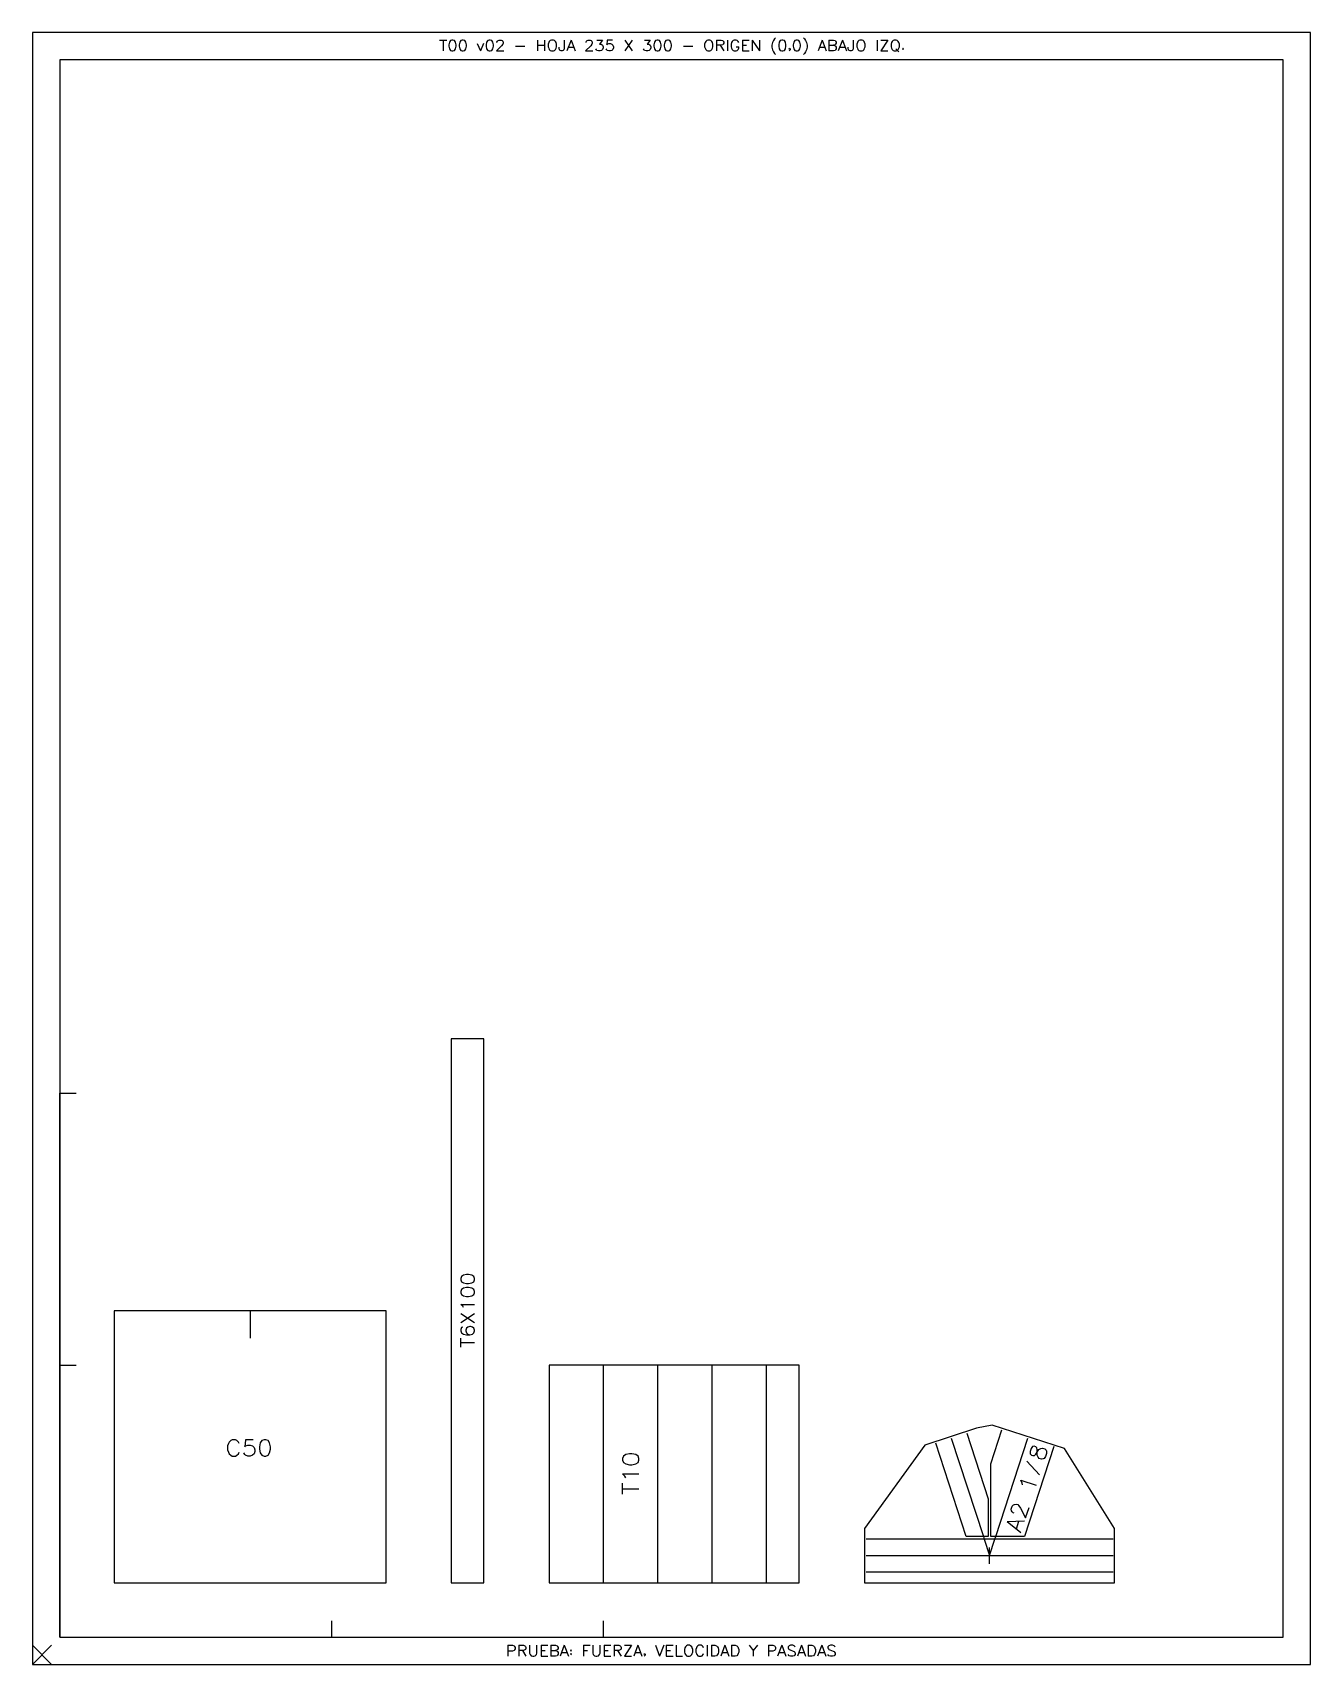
# Model space of a CAD drawing. Extents: x 0 to 235, y 0 to 300.
import ezdxf

# ---------------------------------------------------------------- set-up
doc = ezdxf.new("R2010")
doc.units = 0
for name, color, linetype in [('CORTE', 1, 'Continuous'), ('EJE', 4, 'Continuous'), ('PLIEGUE', 3, 'Continuous'), ('RANURA', 6, 'Continuous'), ('REFERENCIA', 8, 'Continuous'), ('ROTULO', 5, 'Continuous')]:
    doc.layers.add(name, color=color, linetype=linetype)

msp = doc.modelspace()

# ---------------------------------------------------------------- linework, layer by layer
at = {"layer": 'CORTE', "color": 1, "linetype": 'CONTINUOUS'}
for points in [[(83, 15), (83, 115), (77, 115), (77, 15)], [(65, 15), (65, 65), (15, 65), (15, 15)], [(141, 15), (141, 55), (95, 55), (95, 15)], [(153, 15), (199, 15), (199, 25), (189.8, 39.7), (176.5, 44), (173.6, 43.4), (164.1, 40.3), (153, 25)]]:
    msp.add_lwpolyline(points, close=True, dxfattribs=at)
at = {"layer": 'EJE', "color": 4, "linetype": 'CONTINUOUS'}
for p, q in [((168.9597, 41.5702), (174.8576, 23.5)), ((177.1424, 23.5), (183.0403, 41.5702)), ((175.0208, 23), (153.3, 23)), ((174.8576, 23.5), (175.0208, 23)), ((176.9792, 23), (175.0208, 23)), ((175.0208, 23), (176, 20)), ((176, 20), (176.9792, 23)), ((176, 20), (176, 21.5)), ((176.9792, 23), (177.1424, 23.5)), ((198.7, 23), (176.9792, 23)), ((176, 18.5), (176, 20)), ((153.3, 17), (198.7, 17))]:
    msp.add_line(p, q, dxfattribs=at)
for points in [[(171.8117, 42.5009), (175.75, 30.4346), (175.75, 23.5), (174.8576, 23.5)], [(177.1424, 23.5), (176.25, 23.5), (176.25, 36.8804), (178.2827, 43.1083)], [(174.8576, 23.5), (171.7019, 23.5), (166.1077, 40.6396)], [(187.7978, 40.032), (182.4019, 23.5), (177.1424, 23.5)], [(153.3, 20), (174.5, 20), (176, 20)], [(176, 20), (177.5, 20), (198.7, 20)]]:
    msp.add_lwpolyline(points, dxfattribs=at)
at = {"layer": 'PLIEGUE', "color": 3, "linetype": 'CONTINUOUS'}
for p, q in [((105, 15), (105, 55)), ((115, 15), (115, 55)), ((125, 15), (125, 55)), ((135, 15), (135, 55))]:
    msp.add_line(p, q, dxfattribs=at)
at = {"layer": 'RANURA', "color": 6, "linetype": 'CONTINUOUS'}
msp.add_line((40, 65), (40, 60), dxfattribs=at)
at = {"layer": 'REFERENCIA', "color": 8, "linetype": 'CONTINUOUS'}
for p, q in [((74.8333, 298.6429), (76.1667, 298.6429)), ((75.5, 298.6429), (75.5, 296.6429)), ((81.7857, 297.9762), (82.3571, 296.6429)), ((82.9286, 297.9762), (82.3571, 296.6429)), ((88.8333, 297.5), (90.5476, 297.5)), ((92.8333, 298.6429), (92.8333, 296.6429)), ((92.8333, 297.6905), (94.1667, 297.6905)), ((94.1667, 298.6429), (94.1667, 296.6429)), ((99.0238, 298.6429), (98.2619, 296.6429)), ((98.5476, 297.3095), (99.5, 297.3095)), ((99.0238, 298.6429), (99.7857, 296.6429)), ((108.9286, 298.6429), (110.2619, 296.6429)), ((110.2619, 298.6429), (108.9286, 296.6429)), ((119.6905, 297.5), (121.4048, 297.5)), ((125.7857, 298.6429), (125.7857, 296.6429)), ((126.4524, 297.6905), (127.119, 296.6429)), ((127.7857, 298.6429), (127.7857, 296.6429)), ((129.4048, 297.4048), (129.881, 297.4048)), ((130.5476, 298.6429), (130.5476, 296.6429)), ((130.5476, 298.6429), (131.7857, 298.6429)), ((130.5476, 297.6905), (131.3095, 297.6905)), ((132.3571, 298.6429), (132.3571, 296.6429)), ((132.3571, 298.6429), (133.6905, 296.6429)), ((133.6905, 298.6429), (133.6905, 296.6429)), ((145.2143, 298.6429), (144.4524, 296.6429)), ((144.7381, 297.3095), (145.6905, 297.3095)), ((145.2143, 298.6429), (145.9762, 296.6429)), ((146.4524, 298.6429), (146.4524, 296.6429)), ((148.9286, 298.6429), (148.1667, 296.6429)), ((148.4524, 297.3095), (149.4048, 297.3095)), ((148.9286, 298.6429), (149.6905, 296.6429)), ((155.3095, 298.6429), (155.3095, 296.6429)), ((157.3095, 298.6429), (155.9762, 296.6429)), ((155.9762, 298.6429), (157.3095, 298.6429)), ((158.7381, 297.0238), (159.3095, 296.4524)), ((130.5476, 296.6429), (131.7857, 296.6429)), ((155.9762, 296.6429), (157.3095, 296.6429)), ((0, 0), (3.5, 3.5)), ((0, 3.5), (3.5, 0)), ((87.4048, 3.5), (87.4048, 1.5)), ((89.4048, 3.5), (89.4048, 1.5)), ((93.5, 3.5), (93.5, 1.5)), ((93.5, 3.5), (94.7381, 3.5)), ((95.3095, 3.5), (95.3095, 1.5)), ((97.7857, 3.5), (97.0238, 1.5)), ((97.7857, 3.5), (98.5476, 1.5)), ((101.3095, 3.5), (101.3095, 1.5)), ((101.3095, 3.5), (102.5476, 3.5)), ((105.119, 3.5), (105.119, 1.5)), ((105.119, 3.5), (106.3571, 3.5)), ((106.9286, 3.5), (106.9286, 1.5)), ((110.1667, 3.5), (108.8333, 1.5)), ((108.8333, 3.5), (110.1667, 3.5)), ((111.3095, 3.5), (110.5476, 1.5)), ((111.3095, 3.5), (112.0714, 1.5)), ((114.5476, 3.5), (115.3095, 1.5)), ((116.0714, 3.5), (115.3095, 1.5)), ((116.5476, 3.5), (116.5476, 1.5)), ((116.5476, 3.5), (117.7857, 3.5)), ((118.3571, 3.5), (118.3571, 1.5)), ((124.0714, 3.5), (124.0714, 1.5)), ((124.8333, 3.5), (124.8333, 1.5)), ((127.3095, 3.5), (126.5476, 1.5)), ((127.3095, 3.5), (128.0714, 1.5)), ((128.5476, 3.5), (128.5476, 1.5)), ((133.3095, 3.5), (132.5476, 2.5476)), ((135.3095, 3.5), (135.3095, 1.5)), ((137.7857, 3.5), (137.0238, 1.5)), ((137.7857, 3.5), (138.5476, 1.5)), ((141.4048, 3.5), (140.6429, 1.5)), ((141.4048, 3.5), (142.1667, 1.5)), ((142.6429, 3.5), (142.6429, 1.5)), ((145.119, 3.5), (144.3571, 1.5)), ((145.119, 3.5), (145.881, 1.5)), ((90.0714, 2.5476), (90.7381, 1.5)), ((93.5, 2.5476), (94.2619, 2.5476)), ((93.5, 1.5), (94.7381, 1.5)), ((97.3095, 2.1667), (98.2619, 2.1667)), ((101.3095, 2.5476), (102.0714, 2.5476)), ((105.119, 2.5476), (105.881, 2.5476)), ((105.119, 1.5), (106.3571, 1.5)), ((107.5952, 2.5476), (108.2619, 1.5)), ((108.8333, 1.5), (110.1667, 1.5)), ((110.8333, 2.1667), (111.7857, 2.1667)), ((116.5476, 2.5476), (117.3095, 2.5476)), ((116.5476, 1.5), (117.7857, 1.5)), ((118.3571, 1.5), (119.5, 1.5)), ((126.8333, 2.1667), (127.7857, 2.1667)), ((137.3095, 2.1667), (138.2619, 2.1667)), ((140.9286, 2.1667), (141.881, 2.1667)), ((144.6429, 2.1667), (145.5952, 2.1667))]:
    msp.add_line(p, q, dxfattribs=at)
for points in [[(0, 0), (235, 0), (235, 300), (0, 300), (0, 0)], [(77.119, 298.6429), (76.8333, 298.5476), (76.6429, 298.2619), (76.5476, 297.7857), (76.5476, 297.5), (76.6429, 297.0238), (76.8333, 296.7381), (77.119, 296.6429), (77.3095, 296.6429), (77.5952, 296.7381), (77.7857, 297.0238), (77.881, 297.5), (77.881, 297.7857), (77.7857, 298.2619), (77.5952, 298.5476), (77.3095, 298.6429), (77.119, 298.6429)], [(79.0238, 298.6429), (78.7381, 298.5476), (78.5476, 298.2619), (78.4524, 297.7857), (78.4524, 297.5), (78.5476, 297.0238), (78.7381, 296.7381), (79.0238, 296.6429), (79.2143, 296.6429), (79.5, 296.7381), (79.6905, 297.0238), (79.7857, 297.5), (79.7857, 297.7857), (79.6905, 298.2619), (79.5, 298.5476), (79.2143, 298.6429), (79.0238, 298.6429)], [(83.9762, 298.6429), (83.6905, 298.5476), (83.5, 298.2619), (83.4048, 297.7857), (83.4048, 297.5), (83.5, 297.0238), (83.6905, 296.7381), (83.9762, 296.6429), (84.1667, 296.6429), (84.4524, 296.7381), (84.6429, 297.0238), (84.7381, 297.5), (84.7381, 297.7857), (84.6429, 298.2619), (84.4524, 298.5476), (84.1667, 298.6429), (83.9762, 298.6429)], [(85.4048, 298.1667), (85.4048, 298.2619), (85.5, 298.4524), (85.5952, 298.5476), (85.7857, 298.6429), (86.1667, 298.6429), (86.3571, 298.5476), (86.4524, 298.4524), (86.5476, 298.2619), (86.5476, 298.0714), (86.4524, 297.881), (86.2619, 297.5952), (85.3095, 296.6429), (86.6429, 296.6429)], [(95.4048, 298.6429), (95.2143, 298.5476), (95.0238, 298.3571), (94.9286, 298.1667), (94.8333, 297.881), (94.8333, 297.4048), (94.9286, 297.119), (95.0238, 296.9286), (95.2143, 296.7381), (95.4048, 296.6429), (95.7857, 296.6429), (95.9762, 296.7381), (96.1667, 296.9286), (96.2619, 297.119), (96.3571, 297.4048), (96.3571, 297.881), (96.2619, 298.1667), (96.1667, 298.3571), (95.9762, 298.5476), (95.7857, 298.6429), (95.4048, 298.6429)], [(97.7857, 298.6429), (97.7857, 297.119), (97.6905, 296.8333), (97.5952, 296.7381), (97.4048, 296.6429), (97.2143, 296.6429), (97.0238, 296.7381), (96.9286, 296.8333), (96.8333, 297.119), (96.8333, 297.3095)], [(101.7857, 298.1667), (101.7857, 298.2619), (101.881, 298.4524), (101.9762, 298.5476), (102.1667, 298.6429), (102.5476, 298.6429), (102.7381, 298.5476), (102.8333, 298.4524), (102.9286, 298.2619), (102.9286, 298.0714), (102.8333, 297.881), (102.6429, 297.5952), (101.6905, 296.6429), (103.0238, 296.6429)], [(103.7857, 298.6429), (104.8333, 298.6429), (104.2619, 297.881), (104.5476, 297.881), (104.7381, 297.7857), (104.8333, 297.6905), (104.9286, 297.4048), (104.9286, 297.2143), (104.8333, 296.9286), (104.6429, 296.7381), (104.3571, 296.6429), (104.0714, 296.6429), (103.7857, 296.7381), (103.6905, 296.8333), (103.5952, 297.0238)], [(106.6429, 298.6429), (105.6905, 298.6429), (105.5952, 297.7857), (105.6905, 297.881), (105.9762, 297.9762), (106.2619, 297.9762), (106.5476, 297.881), (106.7381, 297.6905), (106.8333, 297.4048), (106.8333, 297.2143), (106.7381, 296.9286), (106.5476, 296.7381), (106.2619, 296.6429), (105.9762, 296.6429), (105.6905, 296.7381), (105.5952, 296.8333), (105.5, 297.0238)], [(112.5476, 298.6429), (113.5952, 298.6429), (113.0238, 297.881), (113.3095, 297.881), (113.5, 297.7857), (113.5952, 297.6905), (113.6905, 297.4048), (113.6905, 297.2143), (113.5952, 296.9286), (113.4048, 296.7381), (113.119, 296.6429), (112.8333, 296.6429), (112.5476, 296.7381), (112.4524, 296.8333), (112.3571, 297.0238)], [(114.8333, 298.6429), (114.5476, 298.5476), (114.3571, 298.2619), (114.2619, 297.7857), (114.2619, 297.5), (114.3571, 297.0238), (114.5476, 296.7381), (114.8333, 296.6429), (115.0238, 296.6429), (115.3095, 296.7381), (115.5, 297.0238), (115.5952, 297.5), (115.5952, 297.7857), (115.5, 298.2619), (115.3095, 298.5476), (115.0238, 298.6429), (114.8333, 298.6429)], [(116.7381, 298.6429), (116.4524, 298.5476), (116.2619, 298.2619), (116.1667, 297.7857), (116.1667, 297.5), (116.2619, 297.0238), (116.4524, 296.7381), (116.7381, 296.6429), (116.9286, 296.6429), (117.2143, 296.7381), (117.4048, 297.0238), (117.5, 297.5), (117.5, 297.7857), (117.4048, 298.2619), (117.2143, 298.5476), (116.9286, 298.6429), (116.7381, 298.6429)], [(124.1667, 298.6429), (123.9762, 298.5476), (123.7857, 298.3571), (123.6905, 298.1667), (123.5952, 297.881), (123.5952, 297.4048), (123.6905, 297.119), (123.7857, 296.9286), (123.9762, 296.7381), (124.1667, 296.6429), (124.5476, 296.6429), (124.7381, 296.7381), (124.9286, 296.9286), (125.0238, 297.119), (125.119, 297.4048), (125.119, 297.881), (125.0238, 298.1667), (124.9286, 298.3571), (124.7381, 298.5476), (124.5476, 298.6429), (124.1667, 298.6429)], [(125.7857, 298.6429), (126.6429, 298.6429), (126.9286, 298.5476), (127.0238, 298.4524), (127.119, 298.2619), (127.119, 298.0714), (127.0238, 297.881), (126.9286, 297.7857), (126.6429, 297.6905), (125.7857, 297.6905)], [(129.881, 298.1667), (129.7857, 298.3571), (129.5952, 298.5476), (129.4048, 298.6429), (129.0238, 298.6429), (128.8333, 298.5476), (128.6429, 298.3571), (128.5476, 298.1667), (128.4524, 297.881), (128.4524, 297.4048), (128.5476, 297.119), (128.6429, 296.9286), (128.8333, 296.7381), (129.0238, 296.6429), (129.4048, 296.6429), (129.5952, 296.7381), (129.7857, 296.9286), (129.881, 297.119), (129.881, 297.4048)], [(136.6429, 299.0238), (136.4524, 298.8333), (136.2619, 298.5476), (136.0714, 298.1667), (135.9762, 297.6905), (135.9762, 297.3095), (136.0714, 296.8333), (136.2619, 296.4524), (136.4524, 296.1667), (136.6429, 295.9762)], [(137.7857, 298.6429), (137.5, 298.5476), (137.3095, 298.2619), (137.2143, 297.7857), (137.2143, 297.5), (137.3095, 297.0238), (137.5, 296.7381), (137.7857, 296.6429), (137.9762, 296.6429), (138.2619, 296.7381), (138.4524, 297.0238), (138.5476, 297.5), (138.5476, 297.7857), (138.4524, 298.2619), (138.2619, 298.5476), (137.9762, 298.6429), (137.7857, 298.6429)], [(139.3095, 297.0238), (139.2143, 296.9286), (139.119, 297.0238), (139.2143, 297.119), (139.3095, 297.0238), (139.3095, 296.8333), (139.119, 296.6429)], [(140.4524, 298.6429), (140.1667, 298.5476), (139.9762, 298.2619), (139.881, 297.7857), (139.881, 297.5), (139.9762, 297.0238), (140.1667, 296.7381), (140.4524, 296.6429), (140.6429, 296.6429), (140.9286, 296.7381), (141.119, 297.0238), (141.2143, 297.5), (141.2143, 297.7857), (141.119, 298.2619), (140.9286, 298.5476), (140.6429, 298.6429), (140.4524, 298.6429)], [(141.7857, 299.0238), (141.9762, 298.8333), (142.1667, 298.5476), (142.3571, 298.1667), (142.4524, 297.6905), (142.4524, 297.3095), (142.3571, 296.8333), (142.1667, 296.4524), (141.9762, 296.1667), (141.7857, 295.9762)], [(146.4524, 298.6429), (147.3095, 298.6429), (147.5952, 298.5476), (147.6905, 298.4524), (147.7857, 298.2619), (147.7857, 298.0714), (147.6905, 297.881), (147.5952, 297.7857), (147.3095, 297.6905)], [(146.4524, 297.6905), (147.3095, 297.6905), (147.5952, 297.5952), (147.6905, 297.5), (147.7857, 297.3095), (147.7857, 297.0238), (147.6905, 296.8333), (147.5952, 296.7381), (147.3095, 296.6429), (146.4524, 296.6429)], [(150.9286, 298.6429), (150.9286, 297.119), (150.8333, 296.8333), (150.7381, 296.7381), (150.5476, 296.6429), (150.3571, 296.6429), (150.1667, 296.7381), (150.0714, 296.8333), (149.9762, 297.119), (149.9762, 297.3095)], [(152.1667, 298.6429), (151.9762, 298.5476), (151.7857, 298.3571), (151.6905, 298.1667), (151.5952, 297.881), (151.5952, 297.4048), (151.6905, 297.119), (151.7857, 296.9286), (151.9762, 296.7381), (152.1667, 296.6429), (152.5476, 296.6429), (152.7381, 296.7381), (152.9286, 296.9286), (153.0238, 297.119), (153.119, 297.4048), (153.119, 297.881), (153.0238, 298.1667), (152.9286, 298.3571), (152.7381, 298.5476), (152.5476, 298.6429), (152.1667, 298.6429)], [(158.4524, 298.6429), (158.2619, 298.5476), (158.0714, 298.3571), (157.9762, 298.1667), (157.881, 297.881), (157.881, 297.4048), (157.9762, 297.119), (158.0714, 296.9286), (158.2619, 296.7381), (158.4524, 296.6429), (158.8333, 296.6429), (159.0238, 296.7381), (159.2143, 296.9286), (159.3095, 297.119), (159.4048, 297.4048), (159.4048, 297.881), (159.3095, 298.1667), (159.2143, 298.3571), (159.0238, 298.5476), (158.8333, 298.6429), (158.4524, 298.6429)], [(160.0714, 297.119), (159.9762, 297.0238), (160.0714, 296.9286), (160.1667, 297.0238), (160.0714, 297.119)], [(5, 5), (230, 5), (230, 295), (5, 295), (5, 5)], [(87.4048, 3.5), (88.2619, 3.5), (88.5476, 3.4048), (88.6429, 3.3095), (88.7381, 3.119), (88.7381, 2.8333), (88.6429, 2.6429), (88.5476, 2.5476), (88.2619, 2.4524), (87.4048, 2.4524)], [(89.4048, 3.5), (90.2619, 3.5), (90.5476, 3.4048), (90.6429, 3.3095), (90.7381, 3.119), (90.7381, 2.9286), (90.6429, 2.7381), (90.5476, 2.6429), (90.2619, 2.5476), (89.4048, 2.5476)], [(91.4048, 3.5), (91.4048, 2.0714), (91.5, 1.7857), (91.6905, 1.5952), (91.9762, 1.5), (92.1667, 1.5), (92.4524, 1.5952), (92.6429, 1.7857), (92.7381, 2.0714), (92.7381, 3.5)], [(95.3095, 3.5), (96.1667, 3.5), (96.4524, 3.4048), (96.5476, 3.3095), (96.6429, 3.119), (96.6429, 2.9286), (96.5476, 2.7381), (96.4524, 2.6429), (96.1667, 2.5476)], [(103.0238, 3.5), (103.0238, 2.0714), (103.119, 1.7857), (103.3095, 1.5952), (103.5952, 1.5), (103.7857, 1.5), (104.0714, 1.5952), (104.2619, 1.7857), (104.3571, 2.0714), (104.3571, 3.5)], [(106.9286, 3.5), (107.7857, 3.5), (108.0714, 3.4048), (108.1667, 3.3095), (108.2619, 3.119), (108.2619, 2.9286), (108.1667, 2.7381), (108.0714, 2.6429), (107.7857, 2.5476), (106.9286, 2.5476)], [(120.4524, 3.5), (120.2619, 3.4048), (120.0714, 3.2143), (119.9762, 3.0238), (119.881, 2.7381), (119.881, 2.2619), (119.9762, 1.9762), (120.0714, 1.7857), (120.2619, 1.5952), (120.4524, 1.5), (120.8333, 1.5), (121.0238, 1.5952), (121.2143, 1.7857), (121.3095, 1.9762), (121.4048, 2.2619), (121.4048, 2.7381), (121.3095, 3.0238), (121.2143, 3.2143), (121.0238, 3.4048), (120.8333, 3.5), (120.4524, 3.5)], [(123.4048, 3.0238), (123.3095, 3.2143), (123.119, 3.4048), (122.9286, 3.5), (122.5476, 3.5), (122.3571, 3.4048), (122.1667, 3.2143), (122.0714, 3.0238), (121.9762, 2.7381), (121.9762, 2.2619), (122.0714, 1.9762), (122.1667, 1.7857), (122.3571, 1.5952), (122.5476, 1.5), (122.9286, 1.5), (123.119, 1.5952), (123.3095, 1.7857), (123.4048, 1.9762)], [(124.8333, 3.5), (125.5, 3.5), (125.7857, 3.4048), (125.9762, 3.2143), (126.0714, 3.0238), (126.1667, 2.7381), (126.1667, 2.2619), (126.0714, 1.9762), (125.9762, 1.7857), (125.7857, 1.5952), (125.5, 1.5), (124.8333, 1.5)], [(128.5476, 3.5), (129.2143, 3.5), (129.5, 3.4048), (129.6905, 3.2143), (129.7857, 3.0238), (129.881, 2.7381), (129.881, 2.2619), (129.7857, 1.9762), (129.6905, 1.7857), (129.5, 1.5952), (129.2143, 1.5), (128.5476, 1.5)], [(131.7857, 3.5), (132.5476, 2.5476), (132.5476, 1.5)], [(135.3095, 3.5), (136.1667, 3.5), (136.4524, 3.4048), (136.5476, 3.3095), (136.6429, 3.119), (136.6429, 2.8333), (136.5476, 2.6429), (136.4524, 2.5476), (136.1667, 2.4524), (135.3095, 2.4524)], [(140.2619, 3.2143), (140.0714, 3.4048), (139.7857, 3.5), (139.4048, 3.5), (139.119, 3.4048), (138.9286, 3.2143), (138.9286, 3.0238), (139.0238, 2.8333), (139.119, 2.7381), (139.3095, 2.6429), (139.881, 2.4524), (140.0714, 2.3571), (140.1667, 2.2619), (140.2619, 2.0714), (140.2619, 1.7857), (140.0714, 1.5952), (139.7857, 1.5), (139.4048, 1.5), (139.119, 1.5952), (138.9286, 1.7857)], [(142.6429, 3.5), (143.3095, 3.5), (143.5952, 3.4048), (143.7857, 3.2143), (143.881, 3.0238), (143.9762, 2.7381), (143.9762, 2.2619), (143.881, 1.9762), (143.7857, 1.7857), (143.5952, 1.5952), (143.3095, 1.5), (142.6429, 1.5)], [(147.5952, 3.2143), (147.4048, 3.4048), (147.119, 3.5), (146.7381, 3.5), (146.4524, 3.4048), (146.2619, 3.2143), (146.2619, 3.0238), (146.3571, 2.8333), (146.4524, 2.7381), (146.6429, 2.6429), (147.2143, 2.4524), (147.4048, 2.3571), (147.5, 2.2619), (147.5952, 2.0714), (147.5952, 1.7857), (147.4048, 1.5952), (147.119, 1.5), (146.7381, 1.5), (146.4524, 1.5952), (146.2619, 1.7857)], [(95.3095, 2.5476), (96.1667, 2.5476), (96.4524, 2.4524), (96.5476, 2.3571), (96.6429, 2.1667), (96.6429, 1.881), (96.5476, 1.6905), (96.4524, 1.5952), (96.1667, 1.5), (95.3095, 1.5)], [(99.0238, 2.6429), (98.9286, 2.5476), (99.0238, 2.4524), (99.119, 2.5476), (99.0238, 2.6429)], [(99.0238, 1.9762), (98.9286, 1.881), (99.0238, 1.7857), (99.119, 1.881), (99.0238, 1.9762)], [(112.6429, 1.881), (112.5476, 1.7857), (112.4524, 1.881), (112.5476, 1.9762), (112.6429, 1.881), (112.6429, 1.6905), (112.4524, 1.5)]]:
    msp.add_lwpolyline(points, dxfattribs=at)
at = {"layer": 'ROTULO', "color": 5, "linetype": 'CONTINUOUS'}
for p, q in [((5, 5), (5, 105)), ((5, 105), (8, 105)), ((78.75, 62.8571), (81.25, 64.5238)), ((78.75, 64.5238), (81.25, 62.8571)), ((78.75, 58.3333), (78.75, 60)), ((78.75, 59.1667), (81.25, 59.1667)), ((5, 55), (8, 55)), ((182.8811, 37.3828), (185.2011, 34.8223)), ((108.5, 31.2857), (108.5, 33.2857)), ((108.5, 32.2857), (111.5, 32.2857)), ((179.2464, 26.2467), (182.4529, 26.4023)), ((179.2464, 26.2467), (181.7437, 24.2294)), ((180.9261, 24.9471), (181.3693, 26.3052)), ((55, 5), (55, 8)), ((105, 5), (105, 8)), ((5, 5), (105, 5))]:
    msp.add_line(p, q, dxfattribs=at)
for points in [[(78.75, 70.7143), (78.869, 70.3571), (79.2262, 70.119), (79.8214, 70), (80.1786, 70), (80.7738, 70.119), (81.131, 70.3571), (81.25, 70.7143), (81.25, 70.9524), (81.131, 71.3095), (80.7738, 71.5476), (80.1786, 71.6667), (79.8214, 71.6667), (79.2262, 71.5476), (78.869, 71.3095), (78.75, 70.9524), (78.75, 70.7143)], [(78.75, 68.3333), (78.869, 67.9762), (79.2262, 67.7381), (79.8214, 67.619), (80.1786, 67.619), (80.7738, 67.7381), (81.131, 67.9762), (81.25, 68.3333), (81.25, 68.5714), (81.131, 68.9286), (80.7738, 69.1667), (80.1786, 69.2857), (79.8214, 69.2857), (79.2262, 69.1667), (78.869, 68.9286), (78.75, 68.5714), (78.75, 68.3333)], [(79.2262, 65.5952), (79.1071, 65.8333), (78.75, 66.1905), (81.25, 66.1905)], [(79.1071, 62.0238), (78.869, 61.9048), (78.75, 61.5476), (78.75, 61.3095), (78.869, 60.9524), (79.2262, 60.7143), (79.8214, 60.5952), (80.4167, 60.5952), (80.8929, 60.7143), (81.131, 60.9524), (81.25, 61.3095), (81.25, 61.4286), (81.131, 61.7857), (80.8929, 62.0238), (80.5357, 62.1429), (80.4167, 62.1429), (80.0595, 62.0238), (79.8214, 61.7857), (79.7024, 61.4286), (79.7024, 61.3095), (79.8214, 60.9524), (80.0595, 60.7143), (80.4167, 60.5952)], [(38.0143, 40.5857), (37.8714, 40.8714), (37.5857, 41.1571), (37.3, 41.3), (36.7286, 41.3), (36.4429, 41.1571), (36.1571, 40.8714), (36.0143, 40.5857), (35.8714, 40.1571), (35.8714, 39.4429), (36.0143, 39.0143), (36.1571, 38.7286), (36.4429, 38.4429), (36.7286, 38.3), (37.3, 38.3), (37.5857, 38.4429), (37.8714, 38.7286), (38.0143, 39.0143)], [(40.5857, 41.3), (39.1571, 41.3), (39.0143, 40.0143), (39.1571, 40.1571), (39.5857, 40.3), (40.0143, 40.3), (40.4429, 40.1571), (40.7286, 39.8714), (40.8714, 39.4429), (40.8714, 39.1571), (40.7286, 38.7286), (40.4429, 38.4429), (40.0143, 38.3), (39.5857, 38.3), (39.1571, 38.4429), (39.0143, 38.5857), (38.8714, 38.8714)], [(42.5857, 41.3), (42.1571, 41.1571), (41.8714, 40.7286), (41.7286, 40.0143), (41.7286, 39.5857), (41.8714, 38.8714), (42.1571, 38.4429), (42.5857, 38.3), (42.8714, 38.3), (43.3, 38.4429), (43.5857, 38.8714), (43.7286, 39.5857), (43.7286, 40.0143), (43.5857, 40.7286), (43.3, 41.1571), (42.8714, 41.3), (42.5857, 41.3)], [(183.4573, 39.1483), (183.4602, 38.6966), (183.6875, 38.4721), (183.9591, 38.3835), (184.275, 38.4306), (184.4995, 38.6579), (184.8126, 39.1568), (185.0814, 39.5199), (185.4416, 39.7029), (185.7576, 39.75), (186.165, 39.617), (186.3923, 39.3926), (186.4838, 39.2125), (186.4866, 38.7607), (186.3093, 38.2175), (186.0405, 37.8544), (185.8604, 37.7629), (185.5444, 37.7158), (185.137, 37.8487), (184.9097, 38.0732), (184.7268, 38.4335), (184.7239, 38.8852), (184.7654, 39.4728), (184.7183, 39.7887), (184.491, 40.0131), (184.2194, 40.1018), (183.9034, 40.0546), (183.6346, 39.6915), (183.4573, 39.1483)], [(108.5, 37.5714), (108.6429, 37.1429), (109.0714, 36.8571), (109.7857, 36.7143), (110.2143, 36.7143), (110.9286, 36.8571), (111.3571, 37.1429), (111.5, 37.5714), (111.5, 37.8571), (111.3571, 38.2857), (110.9286, 38.5714), (110.2143, 38.7143), (109.7857, 38.7143), (109.0714, 38.5714), (108.6429, 38.2857), (108.5, 37.8571), (108.5, 37.5714)], [(109.0714, 34.2857), (108.9286, 34.5714), (108.5, 35), (111.5, 35)], [(182.0502, 32.9955), (182.0031, 33.3115), (181.7286, 33.8519), (184.5806, 32.921)], [(180.5017, 27.7906), (180.3659, 27.8349), (180.1386, 28.0593), (180.0471, 28.2395), (179.9999, 28.5554), (180.1772, 29.0986), (180.4017, 29.3259), (180.5818, 29.4174), (180.8978, 29.4646), (181.1694, 29.3759), (181.3967, 29.1515), (181.7154, 28.7469), (182.6302, 26.9455), (183.2508, 28.8468)]]:
    msp.add_lwpolyline(points, dxfattribs=at)

doc.saveas('drawing.dxf')
